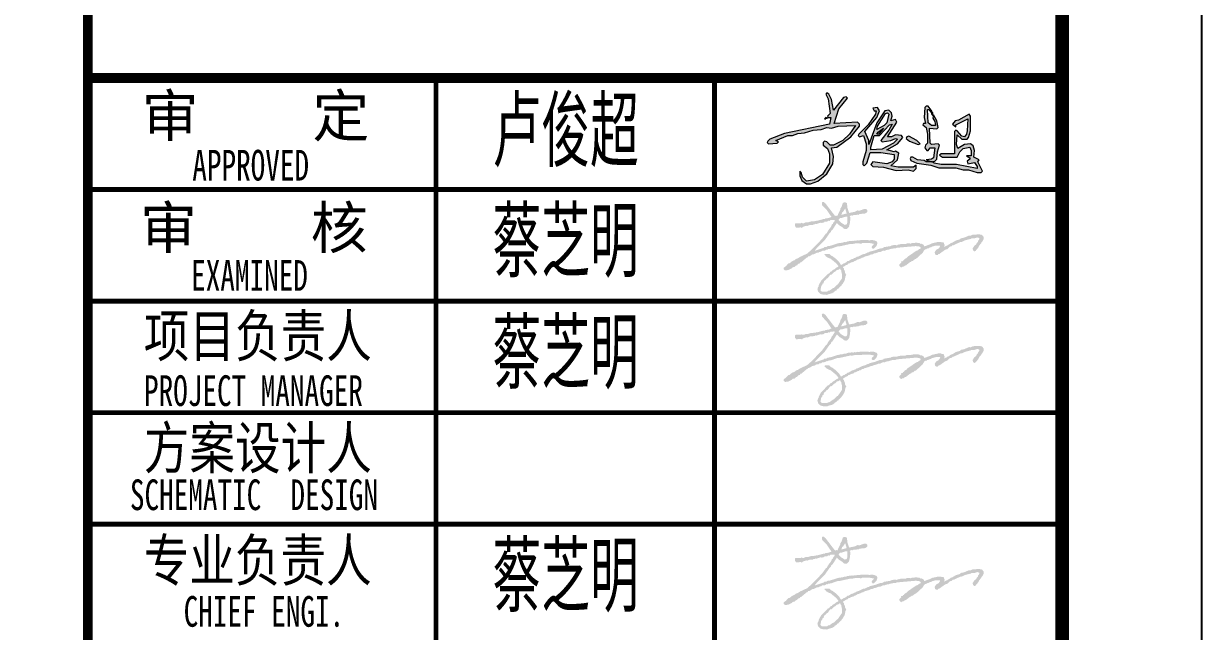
# Model space of a CAD drawing. Extents: x -518115 to 790560, y -210384 to 1628073.
# Drawn here: x 481958 to 490414, y 1042263 to 1046623 of the extents above; entities that cross this region are included whole.
import ezdxf
from ezdxf.enums import TextEntityAlignment as Align

# ---------------------------------------------------------------- set-up
doc = ezdxf.new("R2010")
doc.units = 0
doc.header["$LTSCALE"] = 1000
doc.header["$MEASUREMENT"] = 0
doc.layers.add('yichutu', color=7, linetype='Continuous', true_color=0xffffff, plot=False)
doc.layers.add('图框', color=140, linetype='Continuous')
doc.layers.add('图签文字', color=147, linetype='Continuous')
doc.layers.add('签名', color=7, linetype='Continuous', lineweight=18)
doc.styles.add('建筑图签-1', font='', dxfattribs={"width": 0.7})
doc.styles.add('建筑图签-2', font='TXT.shx', dxfattribs={"width": 0.5, "bigfont": 'HZTXT.shx'})
doc.styles.get('建筑图签-1').set_extended_font_data('SimHei')

# ---------------------------------------------------------------- blocks, each defined once
blk = doc.blocks.new('yct-841-594-84100-59399.9999999999-100-1000.0')
at = {"layer": 'yichutu', "color": 7, "true_color": 0xffffff}
blk.add_lwpolyline([(0, 0), (0, 59400), (84100, 59400), (84100, 0)], close=True, dxfattribs=at)
blk = doc.blocks.new('ljc')
at = {"linetype": 'Continuous'}
h = blk.add_hatch(color=0, dxfattribs=at)
h.paths.add_polyline_path([(2022.8, 1567.7), (2018.8, 1563.7), (2019.8, 1561.7), (2023.8, 1561.7), (2021.8, 1551.7), (1954.8, 1537.7), (1932.8, 1529.7), (1929.8, 1526.7), (1928.8, 1524.7), (1930.8, 1522.7), (1943.8, 1523.7), (1945.8, 1525.7), (1941.8, 1527.7), (1959.8, 1534.7), (1966.8, 1534.7), (1974.8, 1537.7), (1984.8, 1538.7), (1997.8, 1542.7), (2009.8, 1543.7), (2017.8, 1546.7), (2024.8, 1545.7), (2034.8, 1548.7), (2060.8, 1549.7), (2051.8, 1536.7), (2041.8, 1527.7), (2027.8, 1520.7), (2022.8, 1520.7), (2017.8, 1525.7), (2014.8, 1526.7), (2012.8, 1524.7), (2012.8, 1520.7), (2018.8, 1515.7), (2021.8, 1507.7), (2021.8, 1493.7), (2011.8, 1476.7), (1999.8, 1468.7), (1987.8, 1466.7), (1981.8, 1472.7), (1979.8, 1479.7), (1977.8, 1481.7), (1977.8, 1474.7), (1980.8, 1467.7), (1987.8, 1462.7), (1993.8, 1462.7), (2004.8, 1466.7), (2017.8, 1477.7), (2026.8, 1492.7), (2027.8, 1503.7), (2024.8, 1516.7), (2032.8, 1517.7), (2053.8, 1532.7), (2066.8, 1548.7), (2066.8, 1551.7), (2063.8, 1554.7), (2028.8, 1552.7), (2035.8, 1574.7), (2048.8, 1590.7), (2046.8, 1592.7), (2042.8, 1591.7), (2027.8, 1572.7), (2024.8, 1588.7), (2020.8, 1596.7), (2017.8, 1598.7), (2016.8, 1596.7), (2019.8, 1589.7)])
h.paths.add_polyline_path([(2080.8, 1521.7), (2080.8, 1527.7), (2074.8, 1540.7), (2092.8, 1561.7), (2096.8, 1571.7), (2093.8, 1576.7), (2086.8, 1575.7), (2088.8, 1571.7), (2091.8, 1571.7), (2090.8, 1566.7), (2079.8, 1550.7), (2065.8, 1536.7), (2064.8, 1534.7), (2066.8, 1532.7), (2072.8, 1534.7), (2076.8, 1522.7), (2076.8, 1512.7), (2071.8, 1495.7), (2071.8, 1491.7), (2073.8, 1489.7), (2077.8, 1493.7), (2082.8, 1509.7), (2098.8, 1509.7), (2118.8, 1506.7), (2118.8, 1499.7), (2115.8, 1495.7), (2107.8, 1492.7), (2086.8, 1495.7), (2083.8, 1491.7), (2086.8, 1488.7), (2102.8, 1487.7), (2121.8, 1482.7), (2139.8, 1483.7), (2147.8, 1481.7), (2151.8, 1485.7), (2151.8, 1490.7), (2147.8, 1487.7), (2124.8, 1487.7), (2113.8, 1489.7), (2123.8, 1498.7), (2125.8, 1508.7), (2120.8, 1511.7), (2118.8, 1510.7), (2107.8, 1513.7), (2123.8, 1522.7), (2131.8, 1531.7), (2129.8, 1534.7), (2120.8, 1535.7), (2114.8, 1532.7), (2108.8, 1532.7), (2122.8, 1554.7), (2120.8, 1558.7), (2113.8, 1556.7), (2115.8, 1563.7), (2114.8, 1568.7), (2110.8, 1572.7), (2104.8, 1571.7), (2092.8, 1553.7)])
h.paths.add_polyline_path([(2088.8, 1534.7), (2096.8, 1534.7), (2111.8, 1550.7), (2115.8, 1551.7), (2110.8, 1542.7), (2098.8, 1527.7), (2100.8, 1525.7), (2113.8, 1527.7), (2120.8, 1530.7), (2123.8, 1529.7), (2117.8, 1523.7), (2100.8, 1514.7), (2083.8, 1513.7), (2083.8, 1517.7)], flags=16)
h.paths.add_polyline_path([(2092.8, 1536.7), (2094.8, 1539.7), (2102.8, 1545.7), (2095.8, 1536.7)], flags=16)
h.paths.add_polyline_path([(2092.8, 1543.7), (2093.8, 1548.7), (2105.8, 1567.7), (2108.8, 1568.7), (2110.8, 1566.7), (2107.8, 1553.7), (2103.8, 1549.7)], flags=16)
h.paths.add_polyline_path([(2140.8, 1533.7), (2137.8, 1532.7), (2136.8, 1530.7), (2141.8, 1526.7), (2154.8, 1521.7), (2157.8, 1522.7), (2152.8, 1527.7)])
h.paths.add_polyline_path([(2174.8, 1521.7), (2172.8, 1523.7), (2171.8, 1545.7), (2182.8, 1544.7), (2184.8, 1546.7), (2182.8, 1556.7), (2177.8, 1565.7), (2176.8, 1560.7), (2179.8, 1555.7), (2180.8, 1549.7), (2174.8, 1549.7), (2169.8, 1553.7), (2168.8, 1573.7), (2170.8, 1573.7), (2174.8, 1568.7), (2175.8, 1570.7), (2169.8, 1578.7), (2166.8, 1578.7), (2164.8, 1576.7), (2163.8, 1561.7), (2165.8, 1552.7), (2162.8, 1552.7), (2161.8, 1550.7), (2166.8, 1546.7), (2168.8, 1536.7), (2168.8, 1523.7), (2165.8, 1520.7), (2164.8, 1516.7), (2167.8, 1512.7), (2169.8, 1512.7), (2172.8, 1516.7), (2179.8, 1516.7), (2177.8, 1501.7), (2174.8, 1499.7), (2166.8, 1498.7), (2174.8, 1495.7), (2179.8, 1496.7), (2182.8, 1499.7), (2183.8, 1510.7), (2186.8, 1520.7), (2184.8, 1522.7)])
h.paths.add_polyline_path([(2232.8, 1541.7), (2232.8, 1563.7), (2230.8, 1566.7), (2214.8, 1557.7), (2209.8, 1556.7), (2205.8, 1551.7), (2210.8, 1547.7), (2210.8, 1550.7), (2228.8, 1559.7), (2227.8, 1541.7), (2226.8, 1536.7), (2223.8, 1532.7), (2219.8, 1533.7), (2212.8, 1541.7), (2210.8, 1542.7), (2208.8, 1540.7), (2208.8, 1507.7), (2188.8, 1507.7), (2186.8, 1505.7), (2190.8, 1502.7), (2212.8, 1502.7), (2216.8, 1510.7), (2221.8, 1515.7), (2231.8, 1517.7), (2233.8, 1512.7), (2233.8, 1504.7), (2226.8, 1504.7), (2231.8, 1501.7), (2231.8, 1499.7), (2227.8, 1496.7), (2228.8, 1492.7), (2238.8, 1494.7), (2242.8, 1488.7), (2242.8, 1485.7), (2211.8, 1491.7), (2188.8, 1491.7), (2178.8, 1493.7), (2175.8, 1495.7), (2166.8, 1495.7), (2163.8, 1497.7), (2153.8, 1498.7), (2146.8, 1502.7), (2143.8, 1502.7), (2142.8, 1500.7), (2143.8, 1497.7), (2152.8, 1493.7), (2173.8, 1490.7), (2185.8, 1486.7), (2210.8, 1486.7), (2221.8, 1483.7), (2229.8, 1483.7), (2242.8, 1479.7), (2248.8, 1479.7), (2250.8, 1481.7), (2243.8, 1495.7), (2245.8, 1498.7), (2237.8, 1502.7), (2238.8, 1512.7), (2236.8, 1519.7), (2232.8, 1522.7), (2223.8, 1521.7), (2213.8, 1515.7), (2211.8, 1521.7), (2212.8, 1535.7), (2219.8, 1529.7), (2227.8, 1529.7), (2229.8, 1531.7)])
at = {"color": 0, "linetype": 'Continuous', "elevation": 16426272}
for points in [[(1929.8, 1526.7), (1928.8, 1524.7), (1930.8, 1522.7), (1943.8, 1523.7), (1945.8, 1525.7), (1941.8, 1527.7), (1959.8, 1534.7), (1966.8, 1534.7), (1974.8, 1537.7), (1984.8, 1538.7), (1997.8, 1542.7), (2009.8, 1543.7), (2017.8, 1546.7), (2024.8, 1545.7), (2034.8, 1548.7), (2060.8, 1549.7), (2051.8, 1536.7), (2041.8, 1527.7), (2027.8, 1520.7), (2022.8, 1520.7), (2017.8, 1525.7), (2014.8, 1526.7), (2012.8, 1524.7), (2012.8, 1520.7), (2018.8, 1515.7), (2021.8, 1507.7), (2021.8, 1493.7), (2011.8, 1476.7), (1999.8, 1468.7), (1987.8, 1466.7), (1981.8, 1472.7), (1979.8, 1479.7), (1977.8, 1481.7), (1977.8, 1474.7), (1980.8, 1467.7), (1987.8, 1462.7), (1993.8, 1462.7), (2004.8, 1466.7), (2017.8, 1477.7), (2026.8, 1492.7), (2027.8, 1503.7), (2024.8, 1516.7), (2032.8, 1517.7), (2053.8, 1532.7), (2066.8, 1548.7), (2066.8, 1551.7), (2063.8, 1554.7), (2028.8, 1552.7), (2035.8, 1574.7), (2048.8, 1590.7), (2046.8, 1592.7), (2042.8, 1591.7), (2027.8, 1572.7), (2024.8, 1588.7), (2020.8, 1596.7), (2017.8, 1598.7), (2016.8, 1596.7), (2019.8, 1589.7), (2022.8, 1567.7), (2018.8, 1563.7), (2019.8, 1561.7), (2023.8, 1561.7), (2021.8, 1551.7), (1954.8, 1537.7), (1932.8, 1529.7), (1929.8, 1526.7)], [(2065.8, 1536.7), (2064.8, 1534.7), (2066.8, 1532.7), (2072.8, 1534.7), (2076.8, 1522.7), (2076.8, 1512.7), (2071.8, 1495.7), (2071.8, 1491.7), (2073.8, 1489.7), (2077.8, 1493.7), (2082.8, 1509.7), (2098.8, 1509.7), (2118.8, 1506.7), (2118.8, 1499.7), (2115.8, 1495.7), (2107.8, 1492.7), (2086.8, 1495.7), (2083.8, 1491.7), (2086.8, 1488.7), (2102.8, 1487.7), (2121.8, 1482.7), (2139.8, 1483.7), (2147.8, 1481.7), (2151.8, 1485.7), (2151.8, 1490.7), (2147.8, 1487.7), (2124.8, 1487.7), (2113.8, 1489.7), (2123.8, 1498.7), (2125.8, 1508.7), (2120.8, 1511.7), (2118.8, 1510.7), (2107.8, 1513.7), (2123.8, 1522.7), (2131.8, 1531.7), (2129.8, 1534.7), (2120.8, 1535.7), (2114.8, 1532.7), (2108.8, 1532.7), (2122.8, 1554.7), (2120.8, 1558.7), (2113.8, 1556.7), (2115.8, 1563.7), (2114.8, 1568.7), (2110.8, 1572.7), (2104.8, 1571.7), (2092.8, 1553.7), (2080.8, 1521.7), (2080.8, 1527.7), (2074.8, 1540.7), (2092.8, 1561.7), (2096.8, 1571.7), (2093.8, 1576.7), (2086.8, 1575.7), (2088.8, 1571.7), (2091.8, 1571.7), (2090.8, 1566.7), (2079.8, 1550.7), (2065.8, 1536.7)], [(2092.8, 1543.7), (2093.8, 1548.7), (2105.8, 1567.7), (2108.8, 1568.7), (2110.8, 1566.7), (2107.8, 1553.7), (2103.8, 1549.7), (2092.8, 1543.7)], [(2162.8, 1552.7), (2161.8, 1550.7), (2166.8, 1546.7), (2168.8, 1536.7), (2168.8, 1523.7), (2165.8, 1520.7), (2164.8, 1516.7), (2167.8, 1512.7), (2169.8, 1512.7), (2172.8, 1516.7), (2179.8, 1516.7), (2177.8, 1501.7), (2174.8, 1499.7), (2166.8, 1498.7), (2174.8, 1495.7), (2179.8, 1496.7), (2182.8, 1499.7), (2183.8, 1510.7), (2186.8, 1520.7), (2184.8, 1522.7), (2174.8, 1521.7), (2172.8, 1523.7), (2171.8, 1545.7), (2182.8, 1544.7), (2184.8, 1546.7), (2182.8, 1556.7), (2177.8, 1565.7), (2176.8, 1560.7), (2179.8, 1555.7), (2180.8, 1549.7), (2174.8, 1549.7), (2169.8, 1553.7), (2168.8, 1573.7), (2170.8, 1573.7), (2174.8, 1568.7), (2175.8, 1570.7), (2169.8, 1578.7), (2166.8, 1578.7), (2164.8, 1576.7), (2163.8, 1561.7), (2165.8, 1552.7), (2162.8, 1552.7)], [(2176.8, 1568.7), (2175.8, 1569.7), (2174.8, 1566.7), (2176.8, 1564.7), (2176.8, 1568.7)], [(2015.8, 1560.7), (2014.8, 1559.7), (2016.8, 1559.7), (2015.8, 1560.7)], [(2016.8, 1561.7), (2015.8, 1560.7), (2018.8, 1560.7), (2016.8, 1561.7)], [(2083.8, 1513.7), (2083.8, 1517.7), (2088.8, 1534.7), (2096.8, 1534.7), (2111.8, 1550.7), (2115.8, 1551.7), (2110.8, 1542.7), (2098.8, 1527.7), (2100.8, 1525.7), (2113.8, 1527.7), (2120.8, 1530.7), (2123.8, 1529.7), (2117.8, 1523.7), (2100.8, 1514.7), (2083.8, 1513.7)], [(2143.8, 1502.7), (2142.8, 1500.7), (2143.8, 1497.7), (2152.8, 1493.7), (2173.8, 1490.7), (2185.8, 1486.7), (2210.8, 1486.7), (2221.8, 1483.7), (2229.8, 1483.7), (2242.8, 1479.7), (2248.8, 1479.7), (2250.8, 1481.7), (2243.8, 1495.7), (2245.8, 1498.7), (2237.8, 1502.7), (2238.8, 1512.7), (2236.8, 1519.7), (2232.8, 1522.7), (2223.8, 1521.7), (2213.8, 1515.7), (2211.8, 1521.7), (2212.8, 1535.7), (2219.8, 1529.7), (2227.8, 1529.7), (2229.8, 1531.7), (2232.8, 1541.7), (2232.8, 1563.7), (2230.8, 1566.7), (2214.8, 1557.7), (2209.8, 1556.7), (2205.8, 1551.7), (2210.8, 1547.7), (2210.8, 1550.7), (2228.8, 1559.7), (2227.8, 1541.7), (2226.8, 1536.7), (2223.8, 1532.7), (2219.8, 1533.7), (2212.8, 1541.7), (2210.8, 1542.7), (2208.8, 1540.7), (2208.8, 1507.7), (2188.8, 1507.7), (2186.8, 1505.7), (2190.8, 1502.7), (2212.8, 1502.7), (2216.8, 1510.7), (2221.8, 1515.7), (2231.8, 1517.7), (2233.8, 1512.7), (2233.8, 1504.7), (2226.8, 1504.7), (2231.8, 1501.7), (2231.8, 1499.7), (2227.8, 1496.7), (2228.8, 1492.7), (2238.8, 1494.7), (2242.8, 1488.7), (2242.8, 1485.7), (2211.8, 1491.7), (2188.8, 1491.7), (2178.8, 1493.7), (2175.8, 1495.7), (2166.8, 1495.7), (2163.8, 1497.7), (2153.8, 1498.7), (2146.8, 1502.7), (2143.8, 1502.7)], [(2092.8, 1536.7), (2094.8, 1539.7), (2102.8, 1545.7), (2095.8, 1536.7), (2092.8, 1536.7)], [(2137.8, 1532.7), (2136.8, 1530.7), (2141.8, 1526.7), (2154.8, 1521.7), (2157.8, 1522.7), (2152.8, 1527.7), (2140.8, 1533.7), (2137.8, 1532.7)]]:
    blk.add_lwpolyline(points, dxfattribs=at)
blk = doc.blocks.new('TK')
at = {"layer": '签名'}
h = blk.add_hatch(color=2, dxfattribs=at)
h.dxf.hatch_style = 1
h.paths.add_polyline_path([(546889.8, 502532.3), (546889.8, 502538.3), (546895.8, 502544.3), (546893.8, 502548.3), (546901.8, 502554.3), (546917.8, 502578.3), (546927.8, 502542.3)], flags=16)
h.paths.add_polyline_path([(546871.8, 502494.3), (546871.8, 502500.3), (546881.8, 502510.3), (546891.8, 502510.3), (546917.8, 502518.3), (546931.8, 502518.3), (546933.8, 502480.3), (546929.8, 502466.3), (546925.8, 502462.3), (546913.8, 502460.3), (546885.8, 502478.3)], flags=16)
h.paths.add_polyline_path([(546739.8, 501992.3), (546745.8, 502022.3), (546753.8, 502030.3), (546753.8, 502038.3), (546761.8, 502042.3), (546765.8, 502058.3), (546771.8, 502060.3), (546783.8, 502074.3), (546791.8, 502078.3), (546809.8, 502102.3), (546819.8, 502104.3), (546835.8, 502120.3), (546847.8, 502126.3), (546855.8, 502136.3), (546871.8, 502140.3), (546877.8, 502146.3), (546881.8, 502146.3), (546883.8, 502138.3), (546889.8, 502132.3), (546891.8, 502114.3), (546895.8, 502106.3), (546893.8, 502076.3), (546863.8, 502032.3), (546859.8, 502032.3), (546835.8, 502008.3), (546831.8, 502008.3), (546803.8, 501988.3), (546795.8, 501988.3), (546787.8, 501982.3), (546749.8, 501982.3)], flags=16)
h.paths.add_polyline_path([(546719.8, 502002.3), (546717.8, 502000.3), (546723.8, 501980.3), (546737.8, 501966.3), (546757.8, 501960.3), (546789.8, 501958.3), (546793.8, 501962.3), (546823.8, 501970.3), (546837.8, 501978.3), (546843.8, 501986.3), (546853.8, 501990.3), (546863.8, 502002.3), (546867.8, 502000.3), (546869.8, 502006.3), (546891.8, 502026.3), (546891.8, 502030.3), (546899.8, 502038.3), (546913.8, 502062.3), (546919.8, 502092.3), (546925.8, 502102.3), (546917.8, 502112.3), (546913.8, 502134.3), (546909.8, 502138.3), (546907.8, 502148.3), (546901.8, 502154.3), (546901.8, 502160.3), (546907.8, 502160.3), (546919.8, 502170.3), (546935.8, 502176.3), (546941.8, 502184.3), (546949.8, 502184.3), (546957.8, 502190.3), (546979.8, 502196.3), (546983.8, 502202.3), (546989.8, 502202.3), (547007.8, 502212.3), (547015.8, 502212.3), (547017.8, 502216.3), (547027.8, 502218.3), (547039.8, 502226.3), (547047.8, 502226.3), (547055.8, 502232.3), (547091.8, 502242.3), (547095.8, 502246.3), (547115.8, 502250.3), (547125.8, 502256.3), (547133.8, 502256.3), (547159.8, 502266.3), (547169.8, 502266.3), (547189.8, 502276.3), (547199.8, 502274.3), (547211.8, 502280.3), (547235.8, 502284.3), (547239.8, 502288.3), (547245.8, 502286.3), (547251.8, 502290.3), (547279.8, 502292.3), (547287.8, 502296.3), (547423.8, 502308.3), (547445.8, 502306.3), (547455.8, 502302.3), (547459.8, 502296.3), (547455.8, 502288.3), (547447.8, 502286.3), (547439.8, 502278.3), (547427.8, 502274.3), (547365.8, 502232.3), (547357.8, 502222.3), (547345.8, 502216.3), (547337.8, 502206.3), (547333.8, 502206.3), (547329.8, 502198.3), (547321.8, 502198.3), (547317.8, 502194.3), (547321.8, 502190.3), (547305.8, 502176.3), (547307.8, 502164.3), (547319.8, 502154.3), (547327.8, 502160.3), (547335.8, 502160.3), (547345.8, 502168.3), (547353.8, 502170.3), (547381.8, 502192.3), (547391.8, 502196.3), (547395.8, 502202.3), (547403.8, 502202.3), (547417.8, 502214.3), (547425.8, 502216.3), (547473.8, 502260.3), (547483.8, 502278.3), (547491.8, 502286.3), (547497.8, 502284.3), (547503.8, 502290.3), (547521.8, 502294.3), (547523.8, 502298.3), (547531.8, 502298.3), (547539.8, 502304.3), (547567.8, 502312.3), (547599.8, 502312.3), (547595.8, 502300.3), (547587.8, 502290.3), (547571.8, 502282.3), (547559.8, 502264.3), (547563.8, 502248.3), (547571.8, 502244.3), (547581.8, 502244.3), (547587.8, 502252.3), (547593.8, 502252.3), (547635.8, 502282.3), (547649.8, 502286.3), (547667.8, 502304.3), (547683.8, 502308.3), (547689.8, 502316.3), (547693.8, 502314.3), (547745.8, 502338.3), (547753.8, 502338.3), (547779.8, 502350.3), (547819.8, 502360.3), (547823.8, 502364.3), (547845.8, 502364.3), (547865.8, 502370.3), (547879.8, 502366.3), (547879.8, 502356.3), (547869.8, 502344.3), (547869.8, 502338.3), (547861.8, 502330.3), (547857.8, 502320.3), (547845.8, 502312.3), (547831.8, 502290.3), (547835.8, 502278.3), (547843.8, 502270.3), (547851.8, 502272.3), (547873.8, 502298.3), (547879.8, 502312.3), (547893.8, 502328.3), (547893.8, 502332.3), (547901.8, 502340.3), (547911.8, 502358.3), (547911.8, 502374.3), (547899.8, 502388.3), (547881.8, 502392.3), (547833.8, 502390.3), (547817.8, 502382.3), (547807.8, 502384.3), (547769.8, 502368.3), (547747.8, 502364.3), (547739.8, 502356.3), (547711.8, 502348.3), (547685.8, 502332.3), (547675.8, 502330.3), (547661.8, 502318.3), (547655.8, 502318.3), (547649.8, 502312.3), (547625.8, 502302.3), (547631.8, 502314.3), (547623.8, 502334.3), (547611.8, 502334.3), (547605.8, 502338.3), (547585.8, 502338.3), (547539.8, 502328.3), (547525.8, 502320.3), (547485.8, 502306.3), (547479.8, 502318.3), (547463.8, 502326.3), (547455.8, 502324.3), (547451.8, 502330.3), (547427.8, 502332.3), (547395.8, 502330.3), (547389.8, 502326.3), (547369.8, 502328.3), (547355.8, 502326.3), (547349.8, 502322.3), (547313.8, 502322.3), (547301.8, 502318.3), (547297.8, 502320.3), (547289.8, 502314.3), (547269.8, 502316.3), (547249.8, 502312.3), (547243.8, 502308.3), (547193.8, 502300.3), (547189.8, 502294.3), (547163.8, 502290.3), (547131.8, 502278.3), (547091.8, 502268.3), (547085.8, 502262.3), (547081.8, 502264.3), (547057.8, 502252.3), (547045.8, 502250.3), (547007.8, 502232.3), (547001.8, 502232.3), (546987.8, 502222.3), (546981.8, 502222.3), (546973.8, 502216.3), (546965.8, 502216.3), (546943.8, 502202.3), (546933.8, 502200.3), (546923.8, 502190.3), (546917.8, 502190.3), (546913.8, 502184.3), (546907.8, 502184.3), (546887.8, 502172.3), (546873.8, 502194.3), (546849.8, 502218.3), (546825.8, 502236.3), (546815.8, 502240.3), (546803.8, 502252.3), (546771.8, 502252.3), (546767.8, 502248.3), (546781.8, 502232.3), (546803.8, 502220.3), (546809.8, 502220.3), (546853.8, 502184.3), (546867.8, 502166.3), (546867.8, 502160.3), (546851.8, 502152.3), (546837.8, 502140.3), (546829.8, 502138.3), (546821.8, 502128.3), (546811.8, 502124.3), (546801.8, 502112.3), (546791.8, 502108.3), (546743.8, 502058.3), (546727.8, 502028.3), (546727.8, 502020.3), (546721.8, 502014.3)])
h.paths.add_polyline_path([(546477.8, 502154.3), (546475.8, 502152.3), (546475.8, 502142.3), (546485.8, 502134.3), (546507.8, 502136.3), (546535.8, 502150.3), (546539.8, 502156.3), (546553.8, 502158.3), (546563.8, 502168.3), (546571.8, 502170.3), (546579.8, 502180.3), (546591.8, 502184.3), (546595.8, 502192.3), (546601.8, 502192.3), (546641.8, 502226.3), (546645.8, 502226.3), (546651.8, 502234.3), (546663.8, 502236.3), (546681.8, 502248.3), (546693.8, 502250.3), (546713.8, 502260.3), (546725.8, 502260.3), (546731.8, 502266.3), (546745.8, 502268.3), (546751.8, 502274.3), (546771.8, 502276.3), (546785.8, 502284.3), (546789.8, 502282.3), (546793.8, 502286.3), (546817.8, 502290.3), (546863.8, 502306.3), (546875.8, 502306.3), (546957.8, 502324.3), (546963.8, 502322.3), (546993.8, 502328.3), (547033.8, 502326.3), (547039.8, 502330.3), (547091.8, 502330.3), (547123.8, 502324.3), (547119.8, 502316.3), (547109.8, 502308.3), (547107.8, 502298.3), (547113.8, 502290.3), (547123.8, 502290.3), (547141.8, 502308.3), (547149.8, 502330.3), (547143.8, 502342.3), (547123.8, 502350.3), (547101.8, 502352.3), (547089.8, 502348.3), (547081.8, 502352.3), (547033.8, 502352.3), (547013.8, 502348.3), (547003.8, 502350.3), (546993.8, 502346.3), (546983.8, 502348.3), (546975.8, 502344.3), (546967.8, 502346.3), (546933.8, 502342.3), (546921.8, 502336.3), (546913.8, 502338.3), (546897.8, 502332.3), (546871.8, 502330.3), (546867.8, 502326.3), (546865.8, 502328.3), (546809.8, 502310.3), (546791.8, 502308.3), (546783.8, 502302.3), (546765.8, 502300.3), (546763.8, 502296.3), (546697.8, 502274.3), (546713.8, 502294.3), (546771.8, 502352.3), (546803.8, 502398.3), (546815.8, 502410.3), (546817.8, 502420.3), (546825.8, 502424.3), (546857.8, 502474.3), (546873.8, 502458.3), (546899.8, 502442.3), (546909.8, 502432.3), (546927.8, 502430.3), (546939.8, 502440.3), (546947.8, 502452.3), (546945.8, 502456.3), (546949.8, 502464.3), (546953.8, 502496.3), (546953.8, 502516.3), (546949.8, 502520.3), (546951.8, 502524.3), (546963.8, 502528.3), (546969.8, 502526.3), (546975.8, 502530.3), (546995.8, 502530.3), (547001.8, 502534.3), (547011.8, 502532.3), (547021.8, 502538.3), (547061.8, 502542.3), (547075.8, 502552.3), (547075.8, 502566.3), (547067.8, 502574.3), (547053.8, 502574.3), (547019.8, 502562.3), (547005.8, 502564.3), (546985.8, 502554.3), (546945.8, 502546.3), (546933.8, 502582.3), (546929.8, 502616.3), (546917.8, 502622.3), (546903.8, 502620.3), (546899.8, 502616.3), (546891.8, 502590.3), (546883.8, 502578.3), (546881.8, 502568.3), (546861.8, 502526.3), (546855.8, 502528.3), (546851.8, 502524.3), (546841.8, 502528.3), (546775.8, 502614.3), (546763.8, 502624.3), (546755.8, 502624.3), (546749.8, 502620.3), (546751.8, 502602.3), (546785.8, 502566.3), (546819.8, 502516.3), (546807.8, 502514.3), (546803.8, 502510.3), (546775.8, 502506.3), (546771.8, 502502.3), (546761.8, 502502.3), (546717.8, 502490.3), (546711.8, 502492.3), (546709.8, 502488.3), (546667.8, 502484.3), (546651.8, 502478.3), (546633.8, 502478.3), (546621.8, 502472.3), (546609.8, 502472.3), (546603.8, 502476.3), (546599.8, 502472.3), (546561.8, 502472.3), (546557.8, 502468.3), (546557.8, 502450.3), (546565.8, 502440.3), (546599.8, 502442.3), (546607.8, 502438.3), (546613.8, 502446.3), (546637.8, 502454.3), (546643.8, 502452.3), (546665.8, 502460.3), (546685.8, 502460.3), (546691.8, 502464.3), (546699.8, 502464.3), (546703.8, 502468.3), (546709.8, 502466.3), (546741.8, 502476.3), (546749.8, 502474.3), (546765.8, 502478.3), (546769.8, 502484.3), (546787.8, 502484.3), (546797.8, 502490.3), (546805.8, 502488.3), (546811.8, 502494.3), (546837.8, 502496.3), (546841.8, 502494.3), (546841.8, 502488.3), (546831.8, 502476.3), (546829.8, 502468.3), (546821.8, 502462.3), (546815.8, 502446.3), (546797.8, 502424.3), (546785.8, 502402.3), (546777.8, 502396.3), (546749.8, 502358.3), (546673.8, 502280.3), (546643.8, 502254.3), (546591.8, 502230.3), (546577.8, 502220.3), (546563.8, 502216.3), (546555.8, 502208.3), (546533.8, 502198.3), (546517.8, 502184.3), (546509.8, 502184.3), (546491.8, 502164.3)])
h = blk.add_hatch(color=2, dxfattribs=at)
h.dxf.hatch_style = 1
h.paths.add_polyline_path([(546889.8, 501732.3), (546889.8, 501738.3), (546895.8, 501744.3), (546893.8, 501748.3), (546901.8, 501754.3), (546917.8, 501778.3), (546927.8, 501742.3)], flags=16)
h.paths.add_polyline_path([(546871.8, 501694.3), (546871.8, 501700.3), (546881.8, 501710.3), (546891.8, 501710.3), (546917.8, 501718.3), (546931.8, 501718.3), (546933.8, 501680.3), (546929.8, 501666.3), (546925.8, 501662.3), (546913.8, 501660.3), (546885.8, 501678.3)], flags=16)
h.paths.add_polyline_path([(546739.8, 501192.3), (546745.8, 501222.3), (546753.8, 501230.3), (546753.8, 501238.3), (546761.8, 501242.3), (546765.8, 501258.3), (546771.8, 501260.3), (546783.8, 501274.3), (546791.8, 501278.3), (546809.8, 501302.3), (546819.8, 501304.3), (546835.8, 501320.3), (546847.8, 501326.3), (546855.8, 501336.3), (546871.8, 501340.3), (546877.8, 501346.3), (546881.8, 501346.3), (546883.8, 501338.3), (546889.8, 501332.3), (546891.8, 501314.3), (546895.8, 501306.3), (546893.8, 501276.3), (546863.8, 501232.3), (546859.8, 501232.3), (546835.8, 501208.3), (546831.8, 501208.3), (546803.8, 501188.3), (546795.8, 501188.3), (546787.8, 501182.3), (546749.8, 501182.3)], flags=16)
h.paths.add_polyline_path([(546719.8, 501202.3), (546717.8, 501200.3), (546723.8, 501180.3), (546737.8, 501166.3), (546757.8, 501160.3), (546789.8, 501158.3), (546793.8, 501162.3), (546823.8, 501170.3), (546837.8, 501178.3), (546843.8, 501186.3), (546853.8, 501190.3), (546863.8, 501202.3), (546867.8, 501200.3), (546869.8, 501206.3), (546891.8, 501226.3), (546891.8, 501230.3), (546899.8, 501238.3), (546913.8, 501262.3), (546919.8, 501292.3), (546925.8, 501302.3), (546917.8, 501312.3), (546913.8, 501334.3), (546909.8, 501338.3), (546907.8, 501348.3), (546901.8, 501354.3), (546901.8, 501360.3), (546907.8, 501360.3), (546919.8, 501370.3), (546935.8, 501376.3), (546941.8, 501384.3), (546949.8, 501384.3), (546957.8, 501390.3), (546979.8, 501396.3), (546983.8, 501402.3), (546989.8, 501402.3), (547007.8, 501412.3), (547015.8, 501412.3), (547017.8, 501416.3), (547027.8, 501418.3), (547039.8, 501426.3), (547047.8, 501426.3), (547055.8, 501432.3), (547091.8, 501442.3), (547095.8, 501446.3), (547115.8, 501450.3), (547125.8, 501456.3), (547133.8, 501456.3), (547159.8, 501466.3), (547169.8, 501466.3), (547189.8, 501476.3), (547199.8, 501474.3), (547211.8, 501480.3), (547235.8, 501484.3), (547239.8, 501488.3), (547245.8, 501486.3), (547251.8, 501490.3), (547279.8, 501492.3), (547287.8, 501496.3), (547423.8, 501508.3), (547445.8, 501506.3), (547455.8, 501502.3), (547459.8, 501496.3), (547455.8, 501488.3), (547447.8, 501486.3), (547439.8, 501478.3), (547427.8, 501474.3), (547365.8, 501432.3), (547357.8, 501422.3), (547345.8, 501416.3), (547337.8, 501406.3), (547333.8, 501406.3), (547329.8, 501398.3), (547321.8, 501398.3), (547317.8, 501394.3), (547321.8, 501390.3), (547305.8, 501376.3), (547307.8, 501364.3), (547319.8, 501354.3), (547327.8, 501360.3), (547335.8, 501360.3), (547345.8, 501368.3), (547353.8, 501370.3), (547381.8, 501392.3), (547391.8, 501396.3), (547395.8, 501402.3), (547403.8, 501402.3), (547417.8, 501414.3), (547425.8, 501416.3), (547473.8, 501460.3), (547483.8, 501478.3), (547491.8, 501486.3), (547497.8, 501484.3), (547503.8, 501490.3), (547521.8, 501494.3), (547523.8, 501498.3), (547531.8, 501498.3), (547539.8, 501504.3), (547567.8, 501512.3), (547599.8, 501512.3), (547595.8, 501500.3), (547587.8, 501490.3), (547571.8, 501482.3), (547559.8, 501464.3), (547563.8, 501448.3), (547571.8, 501444.3), (547581.8, 501444.3), (547587.8, 501452.3), (547593.8, 501452.3), (547635.8, 501482.3), (547649.8, 501486.3), (547667.8, 501504.3), (547683.8, 501508.3), (547689.8, 501516.3), (547693.8, 501514.3), (547745.8, 501538.3), (547753.8, 501538.3), (547779.8, 501550.3), (547819.8, 501560.3), (547823.8, 501564.3), (547845.8, 501564.3), (547865.8, 501570.3), (547879.8, 501566.3), (547879.8, 501556.3), (547869.8, 501544.3), (547869.8, 501538.3), (547861.8, 501530.3), (547857.8, 501520.3), (547845.8, 501512.3), (547831.8, 501490.3), (547835.8, 501478.3), (547843.8, 501470.3), (547851.8, 501472.3), (547873.8, 501498.3), (547879.8, 501512.3), (547893.8, 501528.3), (547893.8, 501532.3), (547901.8, 501540.3), (547911.8, 501558.3), (547911.8, 501574.3), (547899.8, 501588.3), (547881.8, 501592.3), (547833.8, 501590.3), (547817.8, 501582.3), (547807.8, 501584.3), (547769.8, 501568.3), (547747.8, 501564.3), (547739.8, 501556.3), (547711.8, 501548.3), (547685.8, 501532.3), (547675.8, 501530.3), (547661.8, 501518.3), (547655.8, 501518.3), (547649.8, 501512.3), (547625.8, 501502.3), (547631.8, 501514.3), (547623.8, 501534.3), (547611.8, 501534.3), (547605.8, 501538.3), (547585.8, 501538.3), (547539.8, 501528.3), (547525.8, 501520.3), (547485.8, 501506.3), (547479.8, 501518.3), (547463.8, 501526.3), (547455.8, 501524.3), (547451.8, 501530.3), (547427.8, 501532.3), (547395.8, 501530.3), (547389.8, 501526.3), (547369.8, 501528.3), (547355.8, 501526.3), (547349.8, 501522.3), (547313.8, 501522.3), (547301.8, 501518.3), (547297.8, 501520.3), (547289.8, 501514.3), (547269.8, 501516.3), (547249.8, 501512.3), (547243.8, 501508.3), (547193.8, 501500.3), (547189.8, 501494.3), (547163.8, 501490.3), (547131.8, 501478.3), (547091.8, 501468.3), (547085.8, 501462.3), (547081.8, 501464.3), (547057.8, 501452.3), (547045.8, 501450.3), (547007.8, 501432.3), (547001.8, 501432.3), (546987.8, 501422.3), (546981.8, 501422.3), (546973.8, 501416.3), (546965.8, 501416.3), (546943.8, 501402.3), (546933.8, 501400.3), (546923.8, 501390.3), (546917.8, 501390.3), (546913.8, 501384.3), (546907.8, 501384.3), (546887.8, 501372.3), (546873.8, 501394.3), (546849.8, 501418.3), (546825.8, 501436.3), (546815.8, 501440.3), (546803.8, 501452.3), (546771.8, 501452.3), (546767.8, 501448.3), (546781.8, 501432.3), (546803.8, 501420.3), (546809.8, 501420.3), (546853.8, 501384.3), (546867.8, 501366.3), (546867.8, 501360.3), (546851.8, 501352.3), (546837.8, 501340.3), (546829.8, 501338.3), (546821.8, 501328.3), (546811.8, 501324.3), (546801.8, 501312.3), (546791.8, 501308.3), (546743.8, 501258.3), (546727.8, 501228.3), (546727.8, 501220.3), (546721.8, 501214.3)])
h.paths.add_polyline_path([(546477.8, 501354.3), (546475.8, 501352.3), (546475.8, 501342.3), (546485.8, 501334.3), (546507.8, 501336.3), (546535.8, 501350.3), (546539.8, 501356.3), (546553.8, 501358.3), (546563.8, 501368.3), (546571.8, 501370.3), (546579.8, 501380.3), (546591.8, 501384.3), (546595.8, 501392.3), (546601.8, 501392.3), (546641.8, 501426.3), (546645.8, 501426.3), (546651.8, 501434.3), (546663.8, 501436.3), (546681.8, 501448.3), (546693.8, 501450.3), (546713.8, 501460.3), (546725.8, 501460.3), (546731.8, 501466.3), (546745.8, 501468.3), (546751.8, 501474.3), (546771.8, 501476.3), (546785.8, 501484.3), (546789.8, 501482.3), (546793.8, 501486.3), (546817.8, 501490.3), (546863.8, 501506.3), (546875.8, 501506.3), (546957.8, 501524.3), (546963.8, 501522.3), (546993.8, 501528.3), (547033.8, 501526.3), (547039.8, 501530.3), (547091.8, 501530.3), (547123.8, 501524.3), (547119.8, 501516.3), (547109.8, 501508.3), (547107.8, 501498.3), (547113.8, 501490.3), (547123.8, 501490.3), (547141.8, 501508.3), (547149.8, 501530.3), (547143.8, 501542.3), (547123.8, 501550.3), (547101.8, 501552.3), (547089.8, 501548.3), (547081.8, 501552.3), (547033.8, 501552.3), (547013.8, 501548.3), (547003.8, 501550.3), (546993.8, 501546.3), (546983.8, 501548.3), (546975.8, 501544.3), (546967.8, 501546.3), (546933.8, 501542.3), (546921.8, 501536.3), (546913.8, 501538.3), (546897.8, 501532.3), (546871.8, 501530.3), (546867.8, 501526.3), (546865.8, 501528.3), (546809.8, 501510.3), (546791.8, 501508.3), (546783.8, 501502.3), (546765.8, 501500.3), (546763.8, 501496.3), (546697.8, 501474.3), (546713.8, 501494.3), (546771.8, 501552.3), (546803.8, 501598.3), (546815.8, 501610.3), (546817.8, 501620.3), (546825.8, 501624.3), (546857.8, 501674.3), (546873.8, 501658.3), (546899.8, 501642.3), (546909.8, 501632.3), (546927.8, 501630.3), (546939.8, 501640.3), (546947.8, 501652.3), (546945.8, 501656.3), (546949.8, 501664.3), (546953.8, 501696.3), (546953.8, 501716.3), (546949.8, 501720.3), (546951.8, 501724.3), (546963.8, 501728.3), (546969.8, 501726.3), (546975.8, 501730.3), (546995.8, 501730.3), (547001.8, 501734.3), (547011.8, 501732.3), (547021.8, 501738.3), (547061.8, 501742.3), (547075.8, 501752.3), (547075.8, 501766.3), (547067.8, 501774.3), (547053.8, 501774.3), (547019.8, 501762.3), (547005.8, 501764.3), (546985.8, 501754.3), (546945.8, 501746.3), (546933.8, 501782.3), (546929.8, 501816.3), (546917.8, 501822.3), (546903.8, 501820.3), (546899.8, 501816.3), (546891.8, 501790.3), (546883.8, 501778.3), (546881.8, 501768.3), (546861.8, 501726.3), (546855.8, 501728.3), (546851.8, 501724.3), (546841.8, 501728.3), (546775.8, 501814.3), (546763.8, 501824.3), (546755.8, 501824.3), (546749.8, 501820.3), (546751.8, 501802.3), (546785.8, 501766.3), (546819.8, 501716.3), (546807.8, 501714.3), (546803.8, 501710.3), (546775.8, 501706.3), (546771.8, 501702.3), (546761.8, 501702.3), (546717.8, 501690.3), (546711.8, 501692.3), (546709.8, 501688.3), (546667.8, 501684.3), (546651.8, 501678.3), (546633.8, 501678.3), (546621.8, 501672.3), (546609.8, 501672.3), (546603.8, 501676.3), (546599.8, 501672.3), (546561.8, 501672.3), (546557.8, 501668.3), (546557.8, 501650.3), (546565.8, 501640.3), (546599.8, 501642.3), (546607.8, 501638.3), (546613.8, 501646.3), (546637.8, 501654.3), (546643.8, 501652.3), (546665.8, 501660.3), (546685.8, 501660.3), (546691.8, 501664.3), (546699.8, 501664.3), (546703.8, 501668.3), (546709.8, 501666.3), (546741.8, 501676.3), (546749.8, 501674.3), (546765.8, 501678.3), (546769.8, 501684.3), (546787.8, 501684.3), (546797.8, 501690.3), (546805.8, 501688.3), (546811.8, 501694.3), (546837.8, 501696.3), (546841.8, 501694.3), (546841.8, 501688.3), (546831.8, 501676.3), (546829.8, 501668.3), (546821.8, 501662.3), (546815.8, 501646.3), (546797.8, 501624.3), (546785.8, 501602.3), (546777.8, 501596.3), (546749.8, 501558.3), (546673.8, 501480.3), (546643.8, 501454.3), (546591.8, 501430.3), (546577.8, 501420.3), (546563.8, 501416.3), (546555.8, 501408.3), (546533.8, 501398.3), (546517.8, 501384.3), (546509.8, 501384.3), (546491.8, 501364.3)])
h = blk.add_hatch(color=2, dxfattribs=at)
h.dxf.hatch_style = 1
h.paths.add_polyline_path([(546889.8, 500132.3), (546889.8, 500138.3), (546895.8, 500144.3), (546893.8, 500148.3), (546901.8, 500154.3), (546917.8, 500178.3), (546927.8, 500142.3)], flags=16)
h.paths.add_polyline_path([(546871.8, 500094.3), (546871.8, 500100.3), (546881.8, 500110.3), (546891.8, 500110.3), (546917.8, 500118.3), (546931.8, 500118.3), (546933.8, 500080.3), (546929.8, 500066.3), (546925.8, 500062.3), (546913.8, 500060.3), (546885.8, 500078.3)], flags=16)
h.paths.add_polyline_path([(546739.8, 499592.3), (546745.8, 499622.3), (546753.8, 499630.3), (546753.8, 499638.3), (546761.8, 499642.3), (546765.8, 499658.3), (546771.8, 499660.3), (546783.8, 499674.3), (546791.8, 499678.3), (546809.8, 499702.3), (546819.8, 499704.3), (546835.8, 499720.3), (546847.8, 499726.3), (546855.8, 499736.3), (546871.8, 499740.3), (546877.8, 499746.3), (546881.8, 499746.3), (546883.8, 499738.3), (546889.8, 499732.3), (546891.8, 499714.3), (546895.8, 499706.3), (546893.8, 499676.3), (546863.8, 499632.3), (546859.8, 499632.3), (546835.8, 499608.3), (546831.8, 499608.3), (546803.8, 499588.3), (546795.8, 499588.3), (546787.8, 499582.3), (546749.8, 499582.3)], flags=16)
h.paths.add_polyline_path([(546719.8, 499602.3), (546717.8, 499600.3), (546723.8, 499580.3), (546737.8, 499566.3), (546757.8, 499560.3), (546789.8, 499558.3), (546793.8, 499562.3), (546823.8, 499570.3), (546837.8, 499578.3), (546843.8, 499586.3), (546853.8, 499590.3), (546863.8, 499602.3), (546867.8, 499600.3), (546869.8, 499606.3), (546891.8, 499626.3), (546891.8, 499630.3), (546899.8, 499638.3), (546913.8, 499662.3), (546919.8, 499692.3), (546925.8, 499702.3), (546917.8, 499712.3), (546913.8, 499734.3), (546909.8, 499738.3), (546907.8, 499748.3), (546901.8, 499754.3), (546901.8, 499760.3), (546907.8, 499760.3), (546919.8, 499770.3), (546935.8, 499776.3), (546941.8, 499784.3), (546949.8, 499784.3), (546957.8, 499790.3), (546979.8, 499796.3), (546983.8, 499802.3), (546989.8, 499802.3), (547007.8, 499812.3), (547015.8, 499812.3), (547017.8, 499816.3), (547027.8, 499818.3), (547039.8, 499826.3), (547047.8, 499826.3), (547055.8, 499832.3), (547091.8, 499842.3), (547095.8, 499846.3), (547115.8, 499850.3), (547125.8, 499856.3), (547133.8, 499856.3), (547159.8, 499866.3), (547169.8, 499866.3), (547189.8, 499876.3), (547199.8, 499874.3), (547211.8, 499880.3), (547235.8, 499884.3), (547239.8, 499888.3), (547245.8, 499886.3), (547251.8, 499890.3), (547279.8, 499892.3), (547287.8, 499896.3), (547423.8, 499908.3), (547445.8, 499906.3), (547455.8, 499902.3), (547459.8, 499896.3), (547455.8, 499888.3), (547447.8, 499886.3), (547439.8, 499878.3), (547427.8, 499874.3), (547365.8, 499832.3), (547357.8, 499822.3), (547345.8, 499816.3), (547337.8, 499806.3), (547333.8, 499806.3), (547329.8, 499798.3), (547321.8, 499798.3), (547317.8, 499794.3), (547321.8, 499790.3), (547305.8, 499776.3), (547307.8, 499764.3), (547319.8, 499754.3), (547327.8, 499760.3), (547335.8, 499760.3), (547345.8, 499768.3), (547353.8, 499770.3), (547381.8, 499792.3), (547391.8, 499796.3), (547395.8, 499802.3), (547403.8, 499802.3), (547417.8, 499814.3), (547425.8, 499816.3), (547473.8, 499860.3), (547483.8, 499878.3), (547491.8, 499886.3), (547497.8, 499884.3), (547503.8, 499890.3), (547521.8, 499894.3), (547523.8, 499898.3), (547531.8, 499898.3), (547539.8, 499904.3), (547567.8, 499912.3), (547599.8, 499912.3), (547595.8, 499900.3), (547587.8, 499890.3), (547571.8, 499882.3), (547559.8, 499864.3), (547563.8, 499848.3), (547571.8, 499844.3), (547581.8, 499844.3), (547587.8, 499852.3), (547593.8, 499852.3), (547635.8, 499882.3), (547649.8, 499886.3), (547667.8, 499904.3), (547683.8, 499908.3), (547689.8, 499916.3), (547693.8, 499914.3), (547745.8, 499938.3), (547753.8, 499938.3), (547779.8, 499950.3), (547819.8, 499960.3), (547823.8, 499964.3), (547845.8, 499964.3), (547865.8, 499970.3), (547879.8, 499966.3), (547879.8, 499956.3), (547869.8, 499944.3), (547869.8, 499938.3), (547861.8, 499930.3), (547857.8, 499920.3), (547845.8, 499912.3), (547831.8, 499890.3), (547835.8, 499878.3), (547843.8, 499870.3), (547851.8, 499872.3), (547873.8, 499898.3), (547879.8, 499912.3), (547893.8, 499928.3), (547893.8, 499932.3), (547901.8, 499940.3), (547911.8, 499958.3), (547911.8, 499974.3), (547899.8, 499988.3), (547881.8, 499992.3), (547833.8, 499990.3), (547817.8, 499982.3), (547807.8, 499984.3), (547769.8, 499968.3), (547747.8, 499964.3), (547739.8, 499956.3), (547711.8, 499948.3), (547685.8, 499932.3), (547675.8, 499930.3), (547661.8, 499918.3), (547655.8, 499918.3), (547649.8, 499912.3), (547625.8, 499902.3), (547631.8, 499914.3), (547623.8, 499934.3), (547611.8, 499934.3), (547605.8, 499938.3), (547585.8, 499938.3), (547539.8, 499928.3), (547525.8, 499920.3), (547485.8, 499906.3), (547479.8, 499918.3), (547463.8, 499926.3), (547455.8, 499924.3), (547451.8, 499930.3), (547427.8, 499932.3), (547395.8, 499930.3), (547389.8, 499926.3), (547369.8, 499928.3), (547355.8, 499926.3), (547349.8, 499922.3), (547313.8, 499922.3), (547301.8, 499918.3), (547297.8, 499920.3), (547289.8, 499914.3), (547269.8, 499916.3), (547249.8, 499912.3), (547243.8, 499908.3), (547193.8, 499900.3), (547189.8, 499894.3), (547163.8, 499890.3), (547131.8, 499878.3), (547091.8, 499868.3), (547085.8, 499862.3), (547081.8, 499864.3), (547057.8, 499852.3), (547045.8, 499850.3), (547007.8, 499832.3), (547001.8, 499832.3), (546987.8, 499822.3), (546981.8, 499822.3), (546973.8, 499816.3), (546965.8, 499816.3), (546943.8, 499802.3), (546933.8, 499800.3), (546923.8, 499790.3), (546917.8, 499790.3), (546913.8, 499784.3), (546907.8, 499784.3), (546887.8, 499772.3), (546873.8, 499794.3), (546849.8, 499818.3), (546825.8, 499836.3), (546815.8, 499840.3), (546803.8, 499852.3), (546771.8, 499852.3), (546767.8, 499848.3), (546781.8, 499832.3), (546803.8, 499820.3), (546809.8, 499820.3), (546853.8, 499784.3), (546867.8, 499766.3), (546867.8, 499760.3), (546851.8, 499752.3), (546837.8, 499740.3), (546829.8, 499738.3), (546821.8, 499728.3), (546811.8, 499724.3), (546801.8, 499712.3), (546791.8, 499708.3), (546743.8, 499658.3), (546727.8, 499628.3), (546727.8, 499620.3), (546721.8, 499614.3)])
h.paths.add_polyline_path([(546477.8, 499754.3), (546475.8, 499752.3), (546475.8, 499742.3), (546485.8, 499734.3), (546507.8, 499736.3), (546535.8, 499750.3), (546539.8, 499756.3), (546553.8, 499758.3), (546563.8, 499768.3), (546571.8, 499770.3), (546579.8, 499780.3), (546591.8, 499784.3), (546595.8, 499792.3), (546601.8, 499792.3), (546641.8, 499826.3), (546645.8, 499826.3), (546651.8, 499834.3), (546663.8, 499836.3), (546681.8, 499848.3), (546693.8, 499850.3), (546713.8, 499860.3), (546725.8, 499860.3), (546731.8, 499866.3), (546745.8, 499868.3), (546751.8, 499874.3), (546771.8, 499876.3), (546785.8, 499884.3), (546789.8, 499882.3), (546793.8, 499886.3), (546817.8, 499890.3), (546863.8, 499906.3), (546875.8, 499906.3), (546957.8, 499924.3), (546963.8, 499922.3), (546993.8, 499928.3), (547033.8, 499926.3), (547039.8, 499930.3), (547091.8, 499930.3), (547123.8, 499924.3), (547119.8, 499916.3), (547109.8, 499908.3), (547107.8, 499898.3), (547113.8, 499890.3), (547123.8, 499890.3), (547141.8, 499908.3), (547149.8, 499930.3), (547143.8, 499942.3), (547123.8, 499950.3), (547101.8, 499952.3), (547089.8, 499948.3), (547081.8, 499952.3), (547033.8, 499952.3), (547013.8, 499948.3), (547003.8, 499950.3), (546993.8, 499946.3), (546983.8, 499948.3), (546975.8, 499944.3), (546967.8, 499946.3), (546933.8, 499942.3), (546921.8, 499936.3), (546913.8, 499938.3), (546897.8, 499932.3), (546871.8, 499930.3), (546867.8, 499926.3), (546865.8, 499928.3), (546809.8, 499910.3), (546791.8, 499908.3), (546783.8, 499902.3), (546765.8, 499900.3), (546763.8, 499896.3), (546697.8, 499874.3), (546713.8, 499894.3), (546771.8, 499952.3), (546803.8, 499998.3), (546815.8, 500010.3), (546817.8, 500020.3), (546825.8, 500024.3), (546857.8, 500074.3), (546873.8, 500058.3), (546899.8, 500042.3), (546909.8, 500032.3), (546927.8, 500030.3), (546939.8, 500040.3), (546947.8, 500052.3), (546945.8, 500056.3), (546949.8, 500064.3), (546953.8, 500096.3), (546953.8, 500116.3), (546949.8, 500120.3), (546951.8, 500124.3), (546963.8, 500128.3), (546969.8, 500126.3), (546975.8, 500130.3), (546995.8, 500130.3), (547001.8, 500134.3), (547011.8, 500132.3), (547021.8, 500138.3), (547061.8, 500142.3), (547075.8, 500152.3), (547075.8, 500166.3), (547067.8, 500174.3), (547053.8, 500174.3), (547019.8, 500162.3), (547005.8, 500164.3), (546985.8, 500154.3), (546945.8, 500146.3), (546933.8, 500182.3), (546929.8, 500216.3), (546917.8, 500222.3), (546903.8, 500220.3), (546899.8, 500216.3), (546891.8, 500190.3), (546883.8, 500178.3), (546881.8, 500168.3), (546861.8, 500126.3), (546855.8, 500128.3), (546851.8, 500124.3), (546841.8, 500128.3), (546775.8, 500214.3), (546763.8, 500224.3), (546755.8, 500224.3), (546749.8, 500220.3), (546751.8, 500202.3), (546785.8, 500166.3), (546819.8, 500116.3), (546807.8, 500114.3), (546803.8, 500110.3), (546775.8, 500106.3), (546771.8, 500102.3), (546761.8, 500102.3), (546717.8, 500090.3), (546711.8, 500092.3), (546709.8, 500088.3), (546667.8, 500084.3), (546651.8, 500078.3), (546633.8, 500078.3), (546621.8, 500072.3), (546609.8, 500072.3), (546603.8, 500076.3), (546599.8, 500072.3), (546561.8, 500072.3), (546557.8, 500068.3), (546557.8, 500050.3), (546565.8, 500040.3), (546599.8, 500042.3), (546607.8, 500038.3), (546613.8, 500046.3), (546637.8, 500054.3), (546643.8, 500052.3), (546665.8, 500060.3), (546685.8, 500060.3), (546691.8, 500064.3), (546699.8, 500064.3), (546703.8, 500068.3), (546709.8, 500066.3), (546741.8, 500076.3), (546749.8, 500074.3), (546765.8, 500078.3), (546769.8, 500084.3), (546787.8, 500084.3), (546797.8, 500090.3), (546805.8, 500088.3), (546811.8, 500094.3), (546837.8, 500096.3), (546841.8, 500094.3), (546841.8, 500088.3), (546831.8, 500076.3), (546829.8, 500068.3), (546821.8, 500062.3), (546815.8, 500046.3), (546797.8, 500024.3), (546785.8, 500002.3), (546777.8, 499996.3), (546749.8, 499958.3), (546673.8, 499880.3), (546643.8, 499854.3), (546591.8, 499830.3), (546577.8, 499820.3), (546563.8, 499816.3), (546555.8, 499808.3), (546533.8, 499798.3), (546517.8, 499784.3), (546509.8, 499784.3), (546491.8, 499764.3)])
at = {"layer": '图框'}
blk.add_lwpolyline([(465375, 548713.7), (549475, 548713.7), (549475, 489313.7), (465375, 489313.7)], close=True, dxfattribs=at)
blk.add_lwpolyline([(465375, 548713.7), (549475, 548713.7), (549475, 489313.7), (465375, 489313.7)], close=True, dxfattribs=at)
at = {"layer": '图框', "const_width": 100}
blk.add_lwpolyline([(548475, 490313.7), (548475, 547713.7), (467875, 547713.7), (467875, 490313.7)], close=True, dxfattribs=at)
at = {"layer": '图框'}
for points, const_width in [([(541480, 490313.7), (541480, 547713.7)], 70), ([(548480, 503514), (541480, 503514)], 70), ([(541480, 503514), (548480, 503514)], 70), ([(543979.5, 497114), (543980, 503514)], 35), ([(545980, 497114), (545980, 503514)], 35), ([(541480, 502714), (548480, 502714)], 35), ([(541480, 501914), (548480, 501914)], 35), ([(541480, 501114), (548480, 501114)], 35), ([(541480, 500314), (548480, 500314)], 35)]:
    blk.add_lwpolyline(points, dxfattribs=dict(at, const_width=const_width))
at = {"layer": '签名', "color": 2, "xscale": 4.799999999813735, "yscale": 4.799999999813735, "zscale": 4.799999999813735}
blk.add_blockref('ljc', (537099.1, 495733.8, -78846105.6), dxfattribs=at)
at = {"layer": '图框', "style": '建筑图签-1', "width": 0.7}
for s, p in [('APPROVED ', (542230.6, 502778.4)), ('EXAMINED  ', (542222, 501987.8, -1799)), ('PROJECT MANAGER', (541883.8, 501161.6, -1799)), ('SCHEMATIC  DESIGN', (541782.6, 500415, -1799))]:
    blk.add_text(s, height=220, dxfattribs=at).set_placement(p)
blk.add_text('CHIEF ENGI.', height=220, dxfattribs=at).set_placement((542744.4, 499688.5), align=Align.MIDDLE)
at = {"layer": '图签文字', "color": 7, "style": '建筑图签-1'}
for s, p in [('审    定', (541867.6, 503092.9)), ('审    核', (541854.5, 502290.6))]:
    blk.add_text(s, height=300, dxfattribs=at).set_placement(p)
at = {"layer": '图签文字', "color": 1, "style": '建筑图签-2', "width": 0.7}
for s, p in [('卢俊超', (544386.1, 502875.5)), ('蔡芝明', (544386.1, 502084.6)), ('蔡芝明', (544386.1, 501284.6)), ('蔡芝明', (544386.1, 499684.6))]:
    blk.add_text(s, height=500, dxfattribs=at).set_placement(p)
at = {"layer": '图签文字', "color": 7, "style": '建筑图签-1', "width": 0.8}
for s, p in [('项目负责人', (541882.4, 501514.3)), ('方案设计人', (541882.4, 500711.8)), ('专业负责人', (541881.2, 499905.3))]:
    blk.add_text(s, height=300, dxfattribs=at).set_placement(p)

msp = doc.modelspace()

# ---------------------------------------------------------------- block references
msp.add_blockref('TK', (-59060.9, 542718.4))
at = {"layer": 'yichutu'}
msp.add_blockref('yct-841-594-84100-59399.9999999999-100-1000.0', (406314.1, 1032032.1), dxfattribs=at)

doc.saveas('drawing.dxf')
